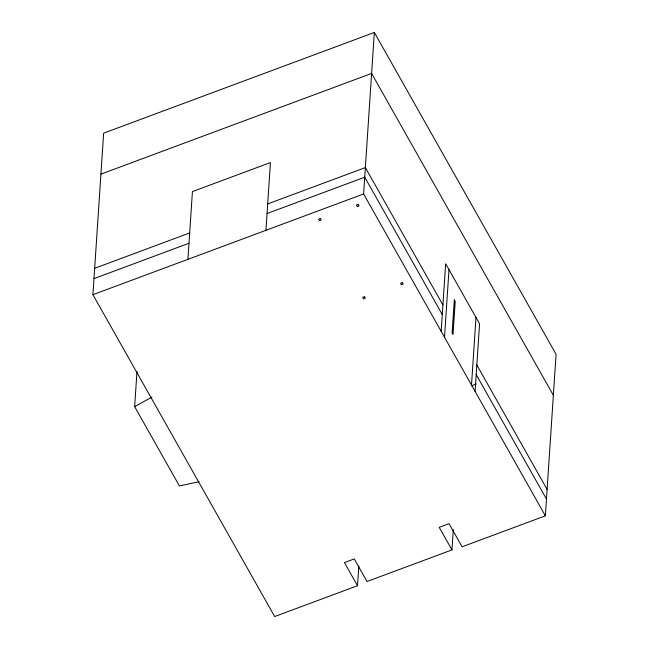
<?xml version="1.0" encoding="UTF-8"?>
<svg xmlns="http://www.w3.org/2000/svg" width="649" height="649" viewBox="0 0 649 649"><rect width="100%" height="100%" fill="white"/><g stroke="black" fill="none" stroke-linecap="round" stroke-linejoin="round"><path stroke-width="0.97" d="M92.912 294.687L103.645 133.167L374.335 32.45L556.088 354.313L545.355 515.833L462.088 546.815L449.019 523.678L439.211 527.321L451.964 549.906L367.001 581.52L354.249 558.935L344.441 562.586L357.51 585.722L274.665 616.55L92.912 294.687L363.61 193.97L374.335 32.45M199.008 481.704L179.432 485.963L134.651 406.647L136.98 371.553M187.926 259.332L192.428 191.593L270.43 162.575L265.936 230.314M357.51 585.722L358.824 565.952M441.166 331.323L445.66 263.721L479.57 323.778L475.084 391.379M444.508 337.237L448.994 269.635M451.964 549.906L453.302 529.738M471.499 385.044L475.993 317.434M134.651 406.647L151.939 397.099M100.92 174.143L371.609 73.426L553.362 395.29M94.665 268.305L189.678 232.95M267.688 203.932L365.363 167.588L442.918 304.941M267.047 213.537L364.722 177.193L442.285 314.554M93.983 278.608L188.997 243.253M471.555 385.766L476.301 383.997M476.837 364.998L547.107 489.451M476.196 374.611L546.474 499.065M363.61 193.97L545.355 515.833M454.308 299.927L452.11 332.953L453.018 334.568L455.217 301.542L454.308 299.927M320.338 218.543L318.562 219.2L319.405 220.692L321.174 220.027L320.338 218.543M358.191 204.459L356.415 205.116L357.258 206.609L359.035 205.944L358.191 204.459M364.478 296.715L362.702 297.372L363.545 298.864L365.314 298.199L364.478 296.715M402.331 282.631L400.563 283.288L401.398 284.773L403.175 284.116L402.331 282.631"/></g></svg>
